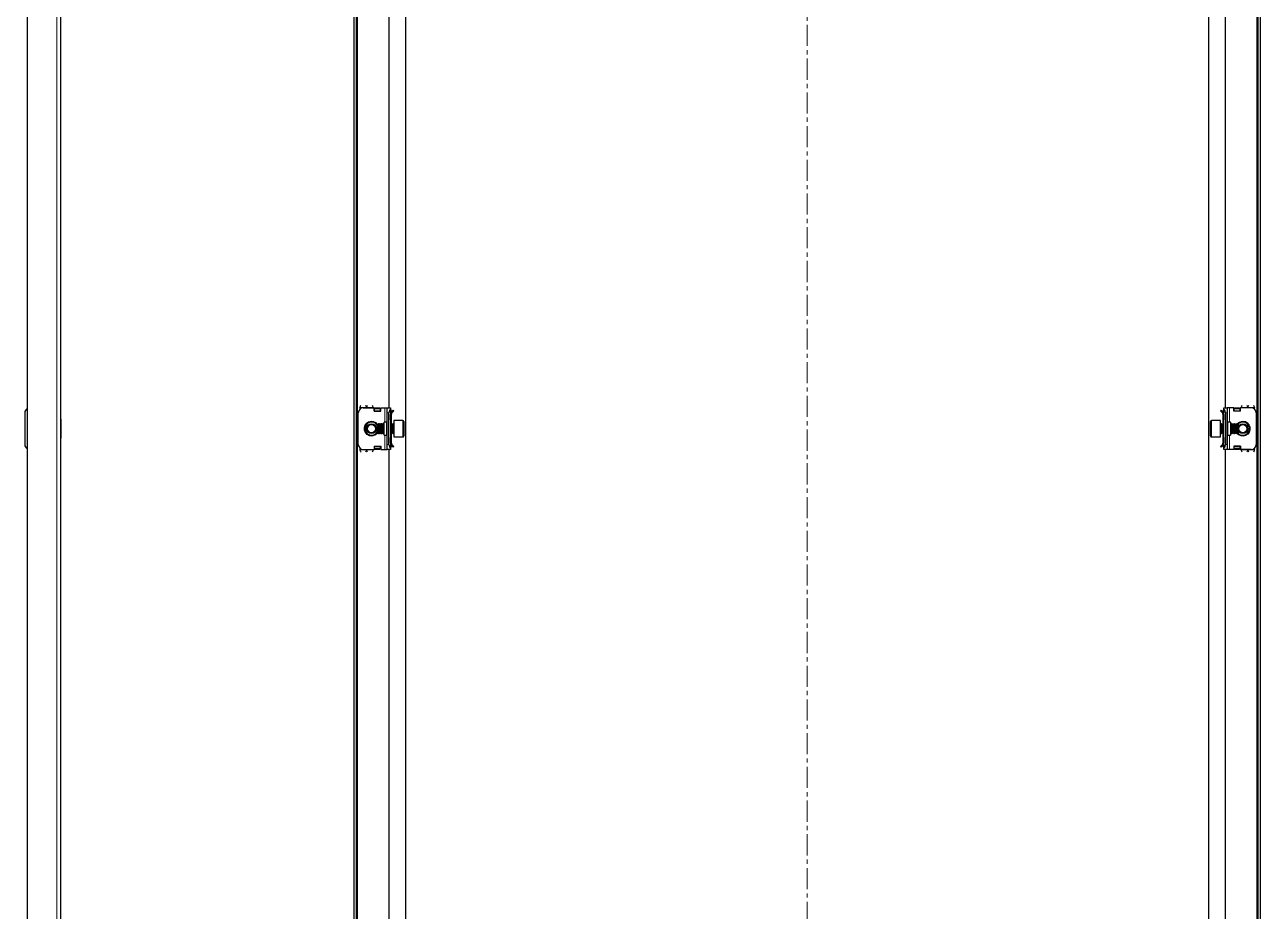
# Model space of a CAD drawing. Header units: millimetres. Extents: x -43 to 1513, y -869 to 1304.
# Drawn here: x 768 to 1513, y 236 to 770 of the extents above; entities that cross this region are included whole.
import ezdxf

# ---------------------------------------------------------------- set-up
doc = ezdxf.new("R2010")
doc.units = ezdxf.units.MM
doc.linetypes.add('CENTERX2', pattern=[20.32, 12.7, -2.54, 2.54, -2.54])
doc.layers.add('FORMAT', color=7, linetype='Continuous')

msp = doc.modelspace()

# ---------------------------------------------------------------- linework, layer by layer
at = {"color": 7, "linetype": 'Continuous', "lineweight": 25}
for p, q in [((769.88, 1194.36), (769.88, -766.64)), ((789.88, 1192.26), (789.88, -764.54)), ((966.86, -766.64), (966.86, 1194.36)), ((968.36, -766.64), (968.36, 1194.36)), ((1511.36, 1194.36), (1511.36, -766.64)), ((1512.86, 1194.36), (1512.86, -766.64)), ((997.86, 1163.36), (997.86, -735.64)), ((1481.86, -735.64), (1481.86, 1163.36)), ((987.86, 1113.86), (987.86, 538.86)), ((1491.86, 538.86), (1491.86, 1113.86)), ((970.36, 539.11), (970.36, 538.09)), ((972.36, 538.86), (978.86, 538.86)), ((978.36, 539.11), (978.36, 538.86)), ((978.86, 536.86), (978.86, 538.86)), ((979.06, 538.74), (978.86, 538.74)), ((978.86, 536.86), (982.86, 536.86)), ((979.06, 536.86), (979.06, 538.74)), ((979.11, 538.48), (979.61, 538.83)), ((979.61, 538.48), (979.11, 538.13)), ((979.11, 538.13), (979.11, 538.48)), ((979.11, 537.21), (979.11, 538.13)), ((979.11, 536.86), (979.11, 537.21)), ((979.61, 538.83), (979.61, 538.48)), ((979.61, 538.83), (982.11, 538.83)), ((979.61, 538.48), (982.11, 538.48)), ((982.11, 538.48), (982.11, 538.83)), ((982.11, 538.83), (982.61, 538.48)), ((982.61, 538.13), (982.11, 538.48)), ((982.61, 538.48), (982.61, 538.13)), ((982.61, 538.13), (982.61, 537.21)), ((982.61, 537.21), (982.61, 536.86)), ((982.86, 536.86), (982.86, 538.86)), ((982.86, 538.86), (985.36, 538.86)), ((985.36, 538.86), (986.86, 538.86)), ((986.86, 538.86), (988.86, 538.86)), ((986.86, 535.86), (986.86, 538.86)), ((988.86, 538.86), (988.86, 538.09)), ((988.86, 538.09), (988.86, 514.62)), ((988.86, 537.77), (989.06, 537.57)), ((989.36, 536.86), (989.36, 536.4)), ((989.44, 536.52), (990.42, 537.5)), ((989.79, 536.17), (989.44, 536.52)), ((989.79, 536.17), (990.77, 537.14)), ((990.42, 537.5), (990.77, 537.14)), ((1489.29, 537.5), (1488.94, 537.14)), ((1489.92, 536.17), (1488.94, 537.14)), ((1490.27, 536.52), (1489.29, 537.5)), ((1489.92, 536.17), (1490.27, 536.52)), ((1490.36, 536.86), (1490.36, 536.46)), ((1490.65, 537.57), (1490.86, 537.77)), ((1490.86, 538.86), (1492.86, 538.86)), ((1490.86, 538.09), (1490.86, 538.86)), ((1490.86, 514.62), (1490.86, 538.09)), ((1492.86, 538.86), (1492.86, 535.86)), ((1494.36, 538.86), (1492.86, 538.86)), ((1496.86, 538.86), (1494.36, 538.86)), ((1496.86, 536.86), (1496.86, 538.86)), ((1500.86, 536.86), (1496.86, 536.86)), ((1497.11, 538.48), (1497.61, 538.83)), ((1497.61, 538.48), (1497.11, 538.13)), ((1497.11, 538.13), (1497.11, 538.48)), ((1497.11, 537.21), (1497.11, 538.13)), ((1497.11, 536.86), (1497.11, 537.21)), ((1497.61, 538.83), (1497.61, 538.48)), ((1497.61, 538.83), (1500.11, 538.83)), ((1497.61, 538.48), (1500.11, 538.48)), ((1500.11, 538.48), (1500.11, 538.83)), ((1500.11, 538.83), (1500.61, 538.48)), ((1500.61, 538.13), (1500.11, 538.48)), ((1500.61, 538.48), (1500.61, 538.13)), ((1500.61, 538.13), (1500.61, 537.21)), ((1500.61, 537.21), (1500.61, 536.86)), ((1500.66, 538.74), (1500.66, 536.86)), ((1500.86, 538.74), (1500.66, 538.74)), ((1500.86, 536.86), (1500.86, 538.86)), ((1507.36, 538.86), (1500.86, 538.86)), ((1501.36, 538.86), (1501.36, 539.11)), ((1509.36, 538.09), (1509.36, 539.11)), ((768.38, 535.86), (768.38, 516.86)), ((790.13, 532.14), (789.88, 532.14)), ((790.13, 532.14), (790.13, 531.43)), ((790.13, 531.43), (790.13, 520.57)), ((969.36, 516.86), (969.36, 535.86)), ((981.41, 529.36), (980.86, 528.8)), ((980.86, 528.8), (980.86, 525.04)), ((981.47, 529.36), (981.41, 529.36)), ((981.41, 529.36), (981.41, 524.74)), ((981.86, 528.8), (981.47, 529.36)), ((981.47, 529.36), (981.47, 528.89)), ((981.47, 528.89), (981.47, 523.36)), ((982.24, 529.36), (981.86, 528.8)), ((981.86, 528.8), (981.86, 528.42)), ((982.47, 529.36), (982.24, 529.36)), ((982.24, 529.36), (982.24, 528.89)), ((982.24, 528.89), (982.24, 523.36)), ((982.86, 528.8), (982.47, 529.36)), ((982.47, 529.36), (982.47, 528.89)), ((982.47, 528.89), (982.47, 523.36)), ((983.24, 529.36), (982.86, 528.8)), ((982.86, 528.8), (982.86, 528.42)), ((983.47, 529.36), (983.24, 529.36)), ((983.24, 529.36), (983.24, 528.89)), ((983.24, 528.89), (983.24, 523.36)), ((983.86, 528.8), (983.47, 529.36)), ((983.47, 529.36), (983.47, 528.89)), ((983.47, 528.89), (983.47, 523.36)), ((984.24, 529.36), (983.86, 528.8)), ((983.86, 528.8), (983.86, 528.42)), ((984.47, 529.36), (984.24, 529.36)), ((984.24, 529.36), (984.24, 528.89)), ((984.24, 528.89), (984.24, 523.36)), ((984.86, 528.8), (984.47, 529.36)), ((984.47, 529.36), (984.47, 528.89)), ((984.47, 528.89), (984.47, 523.36)), ((986.36, 530.36), (984.86, 530.36)), ((984.86, 522.36), (984.86, 530.36)), ((986.86, 516.86), (986.86, 535.86)), ((987.86, 516.86), (987.86, 535.86)), ((989.36, 535.11), (988.86, 535.11)), ((988.86, 531.61), (988.86, 535.11)), ((989.36, 531.61), (988.86, 531.61)), ((989.24, 529.36), (988.86, 528.8)), ((989.47, 529.36), (989.24, 529.36)), ((989.24, 529.36), (989.24, 528.89)), ((989.24, 528.89), (989.24, 523.36)), ((989.36, 531.61), (989.36, 535.11)), ((989.36, 529.36), (989.36, 531.61)), ((989.86, 528.8), (989.47, 529.36)), ((989.47, 529.36), (989.47, 528.89)), ((989.47, 528.89), (989.47, 523.36)), ((990.24, 529.36), (989.86, 528.8)), ((989.86, 528.8), (989.86, 528.42)), ((990.61, 529.36), (990.24, 529.36)), ((990.24, 529.36), (990.24, 528.89)), ((990.24, 528.89), (990.24, 523.36)), ((996.26, 531.36), (990.86, 531.36)), ((990.86, 531.36), (990.86, 523.66)), ((996.86, 530.76), (996.86, 523.99)), ((1482.86, 521.96), (1482.86, 530.76)), ((1488.86, 531.36), (1483.46, 531.36)), ((1488.86, 521.36), (1488.86, 531.36)), ((1489.47, 529.36), (1489.11, 529.36)), ((1489.86, 528.8), (1489.47, 529.36)), ((1489.47, 528.89), (1489.47, 529.36)), ((1489.47, 523.36), (1489.47, 528.89)), ((1490.24, 529.36), (1489.86, 528.8)), ((1489.86, 528.42), (1489.86, 528.8)), ((1490.47, 529.36), (1490.24, 529.36)), ((1490.24, 528.89), (1490.24, 529.36)), ((1490.24, 523.36), (1490.24, 528.89)), ((1490.36, 535.11), (1490.86, 535.11)), ((1490.36, 535.11), (1490.36, 531.61)), ((1490.86, 531.61), (1490.36, 531.61)), ((1490.36, 531.61), (1490.36, 529.36)), ((1490.86, 528.8), (1490.47, 529.36)), ((1490.47, 528.89), (1490.47, 529.36)), ((1490.47, 523.36), (1490.47, 528.89)), ((1490.86, 535.11), (1490.86, 531.61)), ((1491.86, 535.86), (1491.86, 516.86)), ((1492.86, 535.86), (1492.86, 516.86)), ((1494.86, 530.36), (1493.36, 530.36)), ((1494.86, 530.36), (1494.86, 522.36)), ((1495.24, 529.36), (1494.86, 528.8)), ((1495.47, 529.36), (1495.24, 529.36)), ((1495.24, 528.89), (1495.24, 529.36)), ((1495.24, 523.36), (1495.24, 528.89)), ((1495.86, 528.8), (1495.47, 529.36)), ((1495.47, 528.89), (1495.47, 529.36)), ((1495.47, 523.36), (1495.47, 528.89)), ((1496.24, 529.36), (1495.86, 528.8)), ((1495.86, 528.42), (1495.86, 528.8)), ((1496.47, 529.36), (1496.24, 529.36)), ((1496.24, 528.89), (1496.24, 529.36)), ((1496.24, 523.36), (1496.24, 528.89)), ((1496.86, 528.8), (1496.47, 529.36)), ((1496.47, 528.89), (1496.47, 529.36)), ((1496.47, 523.36), (1496.47, 528.89)), ((1497.24, 529.36), (1496.86, 528.8)), ((1496.86, 528.42), (1496.86, 528.8)), ((1497.47, 529.36), (1497.24, 529.36)), ((1497.24, 528.89), (1497.24, 529.36)), ((1497.24, 523.36), (1497.24, 528.89)), ((1497.86, 528.8), (1497.47, 529.36)), ((1497.47, 528.89), (1497.47, 529.36)), ((1497.47, 523.36), (1497.47, 528.89)), ((1498.24, 529.36), (1497.86, 528.8)), ((1497.86, 528.42), (1497.86, 528.8)), ((1498.3, 529.36), (1498.24, 529.36)), ((1498.24, 528.89), (1498.24, 529.36)), ((1498.24, 523.36), (1498.24, 528.89)), ((1498.86, 528.8), (1498.3, 529.36)), ((1498.3, 523.36), (1498.3, 529.36)), ((1498.86, 523.91), (1498.86, 528.8)), ((1510.36, 535.86), (1510.36, 516.86)), ((980.86, 525.04), (980.86, 523.91)), ((980.86, 523.91), (981.41, 523.36)), ((981.41, 524.74), (981.41, 523.36)), ((981.41, 523.36), (981.47, 523.36)), ((981.47, 523.36), (981.86, 523.91)), ((981.86, 528.42), (981.86, 523.91)), ((981.86, 523.91), (982.24, 523.36)), ((982.24, 523.36), (982.47, 523.36)), ((982.47, 523.36), (982.86, 523.91)), ((982.86, 528.42), (982.86, 523.91)), ((982.86, 523.91), (983.24, 523.36)), ((983.24, 523.36), (983.47, 523.36)), ((983.47, 523.36), (983.86, 523.91)), ((983.86, 528.42), (983.86, 523.91)), ((983.86, 523.91), (984.24, 523.36)), ((984.24, 523.36), (984.47, 523.36)), ((984.47, 523.36), (984.86, 523.91)), ((984.86, 522.36), (986.36, 522.36)), ((988.86, 523.91), (989.24, 523.36)), ((989.24, 523.36), (989.47, 523.36)), ((989.36, 521.11), (989.36, 523.36)), ((989.47, 523.36), (989.86, 523.91)), ((989.86, 528.42), (989.86, 523.91)), ((989.86, 523.91), (990.24, 523.36)), ((990.24, 523.36), (990.61, 523.36)), ((990.86, 523.66), (990.86, 521.36)), ((990.86, 521.36), (996.26, 521.36)), ((996.86, 523.99), (996.86, 521.96)), ((1483.46, 521.36), (1488.86, 521.36)), ((1489.11, 523.36), (1489.47, 523.36)), ((1489.47, 523.36), (1489.86, 523.91)), ((1489.86, 523.91), (1489.86, 528.42)), ((1489.86, 523.91), (1490.24, 523.36)), ((1490.24, 523.36), (1490.47, 523.36)), ((1490.36, 523.36), (1490.36, 521.11)), ((1490.47, 523.36), (1490.86, 523.91)), ((1493.36, 522.36), (1494.86, 522.36)), ((1494.86, 523.91), (1495.24, 523.36)), ((1495.24, 523.36), (1495.47, 523.36)), ((1495.47, 523.36), (1495.86, 523.91)), ((1495.86, 523.91), (1495.86, 528.42)), ((1495.86, 523.91), (1496.24, 523.36)), ((1496.24, 523.36), (1496.47, 523.36)), ((1496.47, 523.36), (1496.86, 523.91)), ((1496.86, 523.91), (1496.86, 528.42)), ((1496.86, 523.91), (1497.24, 523.36)), ((1497.24, 523.36), (1497.47, 523.36)), ((1497.47, 523.36), (1497.86, 523.91)), ((1497.86, 523.91), (1497.86, 528.42)), ((1497.86, 523.91), (1498.24, 523.36)), ((1498.24, 523.36), (1498.3, 523.36)), ((1498.3, 523.36), (1498.86, 523.91)), ((789.88, 520.57), (790.13, 520.57)), ((970.36, 514.62), (970.36, 513.61)), ((972.36, 513.86), (978.86, 513.86)), ((978.36, 513.86), (978.36, 513.61)), ((978.86, 515.86), (978.86, 513.86)), ((978.86, 515.86), (982.86, 515.86)), ((978.86, 513.98), (979.06, 513.98)), ((979.06, 513.98), (979.06, 515.86)), ((979.11, 515.5), (979.11, 515.86)), ((979.11, 514.59), (979.11, 515.5)), ((979.11, 514.59), (979.61, 514.24)), ((979.11, 514.24), (979.11, 514.59)), ((979.61, 513.88), (979.11, 514.24)), ((982.11, 514.24), (979.61, 514.24)), ((979.61, 514.24), (979.61, 513.88)), ((982.11, 513.88), (979.61, 513.88)), ((982.11, 514.24), (982.61, 514.59)), ((982.11, 513.88), (982.11, 514.24)), ((982.61, 514.24), (982.11, 513.88)), ((982.61, 515.86), (982.61, 515.5)), ((982.61, 515.5), (982.61, 514.59)), ((982.61, 514.59), (982.61, 514.24)), ((982.86, 515.86), (982.86, 513.86)), ((982.86, 513.86), (985.36, 513.86)), ((985.36, 513.86), (986.86, 513.86)), ((986.86, 513.86), (986.86, 516.86)), ((988.86, 513.86), (986.86, 513.86)), ((987.86, 513.86), (987.86, -86.14)), ((988.86, 521.11), (989.36, 521.11)), ((988.86, 517.61), (988.86, 521.11)), ((989.36, 517.61), (988.86, 517.61)), ((989.06, 515.15), (988.86, 514.94)), ((988.86, 514.62), (988.86, 513.86)), ((989.36, 517.61), (989.36, 521.11)), ((989.36, 515.86), (989.36, 516.25)), ((989.79, 516.55), (989.44, 516.19)), ((989.44, 516.19), (990.42, 515.22)), ((989.79, 516.55), (990.77, 515.57)), ((990.42, 515.22), (990.77, 515.57)), ((1489.92, 516.55), (1488.94, 515.57)), ((1489.29, 515.22), (1488.94, 515.57)), ((1490.27, 516.19), (1489.29, 515.22)), ((1489.92, 516.55), (1490.27, 516.19)), ((1490.36, 521.11), (1490.86, 521.11)), ((1490.36, 521.11), (1490.36, 517.61)), ((1490.36, 517.61), (1490.86, 517.61)), ((1490.36, 515.86), (1490.36, 516.32)), ((1490.86, 514.94), (1490.65, 515.15)), ((1490.86, 521.11), (1490.86, 517.61)), ((1490.86, 513.86), (1490.86, 514.62)), ((1492.86, 513.86), (1490.86, 513.86)), ((1491.86, -86.14), (1491.86, 513.86)), ((1492.86, 516.86), (1492.86, 513.86)), ((1494.36, 513.86), (1492.86, 513.86)), ((1496.86, 513.86), (1494.36, 513.86)), ((1500.86, 515.86), (1496.86, 515.86)), ((1496.86, 515.86), (1496.86, 513.86)), ((1497.11, 515.5), (1497.11, 515.86)), ((1497.11, 514.59), (1497.11, 515.5)), ((1497.11, 514.59), (1497.61, 514.24)), ((1497.11, 514.24), (1497.11, 514.59)), ((1497.61, 513.88), (1497.11, 514.24)), ((1500.11, 514.24), (1497.61, 514.24)), ((1497.61, 514.24), (1497.61, 513.88)), ((1500.11, 513.88), (1497.61, 513.88)), ((1500.11, 514.24), (1500.61, 514.59)), ((1500.11, 513.88), (1500.11, 514.24)), ((1500.61, 514.24), (1500.11, 513.88)), ((1500.61, 515.86), (1500.61, 515.5)), ((1500.61, 515.5), (1500.61, 514.59)), ((1500.61, 514.59), (1500.61, 514.24)), ((1500.66, 515.86), (1500.66, 513.98)), ((1500.66, 513.98), (1500.86, 513.98)), ((1500.86, 515.86), (1500.86, 513.86)), ((1507.36, 513.86), (1500.86, 513.86)), ((1501.36, 513.61), (1501.36, 513.86)), ((1509.36, 513.61), (1509.36, 514.62))]:
    msp.add_line(p, q, dxfattribs=at)
at = {"color": 8, "linetype": 'Continuous', "lineweight": 18}
for p, q in [((787.78, 1194.36), (787.78, -766.64)), ((968.96, -764.54), (968.96, 1192.26)), ((1510.76, 1192.26), (1510.76, -764.54)), ((970.36, 539.11), (974.36, 539.11)), ((974.36, 539.11), (978.36, 539.11)), ((982.61, 537.21), (979.11, 537.21)), ((985.36, 530.36), (985.36, 538.86)), ((988.86, 537.36), (989.06, 537.57)), ((988.86, 536.86), (989.36, 536.86)), ((1490.86, 536.86), (1490.36, 536.86)), ((1490.86, 537.36), (1490.65, 537.57)), ((1494.36, 538.86), (1494.36, 530.36)), ((1500.61, 537.21), (1497.11, 537.21)), ((1501.36, 539.11), (1505.36, 539.11)), ((1509.36, 539.11), (1505.36, 539.11)), ((986.36, 522.36), (986.36, 530.36)), ((987.86, 535.86), (986.86, 535.86)), ((990.61, 523.36), (990.61, 529.36)), ((996.26, 523.66), (996.26, 531.36)), ((1483.46, 531.36), (1483.46, 521.36)), ((1489.11, 529.36), (1489.11, 524.74)), ((1492.86, 535.86), (1491.86, 535.86)), ((1493.36, 530.36), (1493.36, 522.36)), ((985.36, 513.86), (985.36, 522.36)), ((996.26, 521.36), (996.26, 523.66)), ((1489.11, 524.74), (1489.11, 523.36)), ((1494.36, 522.36), (1494.36, 513.86)), ((979.11, 515.5), (982.61, 515.5)), ((986.86, 516.86), (987.86, 516.86)), ((988.86, 515.86), (989.36, 515.86)), ((988.86, 515.36), (989.06, 515.15)), ((1490.86, 515.86), (1490.36, 515.86)), ((1490.86, 515.36), (1490.65, 515.15)), ((1491.86, 516.86), (1492.86, 516.86)), ((1497.11, 515.5), (1500.61, 515.5)), ((970.36, 513.61), (974.36, 513.61)), ((978.36, 513.61), (974.36, 513.61)), ((1505.36, 513.61), (1501.36, 513.61)), ((1509.36, 513.61), (1505.36, 513.61))]:
    msp.add_line(p, q, dxfattribs=at)
at = {"color": 7, "linetype": 'Continuous', "lineweight": 25}
for centre, radius in [((977.36, 526.36), 3), ((977.36, 526.36), 2.76), ((977.36, 526.36), 2.45), ((1502.36, 526.36), 3), ((1502.36, 526.36), 2.76), ((1502.36, 526.36), 2.45)]:
    msp.add_circle(centre, radius, dxfattribs=at)
for centre, radius, start, end in [((771.38, 535.86), 3, 120, 180), ((972.36, 535.86), 3, 90, 180), ((990.86, 535.86), 3, 131.81031, 180), ((988.36, 536.86), 1, 360, 45), ((1491.36, 536.86), 1, 135, 180), ((1488.86, 535.86), 3, 360, 48.18969), ((1507.36, 535.86), 3, 360, 90), ((977.36, 526.36), 4, 90, 331.04498), ((977.36, 526.36), 4, 28.95502, 90), ((986.36, 530.86), 0.5, 270, 0), ((990.61, 529.61), 0.25, 270, 0), ((996.26, 530.76), 0.6, 0, 90), ((1483.46, 530.76), 0.6, 90, 180), ((1489.11, 529.61), 0.25, 180, 270), ((1493.36, 530.86), 0.5, 180, 270), ((1502.36, 526.36), 4, 270, 151.04498), ((986.36, 521.86), 0.5, 360, 90), ((990.61, 523.11), 0.25, 360, 90), ((996.26, 521.96), 0.6, 270, 360), ((1483.46, 521.96), 0.6, 180, 270), ((1489.11, 523.11), 0.25, 90, 180), ((1493.36, 521.86), 0.5, 90, 180), ((1502.36, 526.36), 4, 208.95502, 270), ((771.38, 516.86), 3, 180, 240), ((972.36, 516.86), 3, 180, 270), ((990.86, 516.86), 3, 180, 228.18969), ((988.36, 515.86), 1, 315, 0), ((1491.36, 515.86), 1, 180, 225), ((1488.86, 516.86), 3, 311.81031, 360), ((1507.36, 516.86), 3, 270, 360)]:
    msp.add_arc(centre, radius, start, end, dxfattribs=at)
at = {"color": 8, "linetype": 'Continuous', "lineweight": 18}
for centre, start, end in [((977.36, 526.36), 35.46217, 270), ((1502.36, 526.36), 215.46217, 90), ((1502.36, 526.36), 90, 144.53783), ((977.36, 526.36), 270, 324.53783)]:
    msp.add_arc(centre, 4.5, start, end, dxfattribs=at)
at = {"color": 7, "linetype": 'Continuous', "lineweight": 25}
for points, knots in [([(970.36, 539.11), (970.45, 539.35), (970.64, 539.84), (970.83, 540.23), (970.93, 540.43)], [0, 0, 0, 0, 0.5020654, 1, 1, 1, 1]), ([(973.78, 540.42), (973.86, 540.26), (974.04, 539.92), (974.23, 539.43), (974.34, 539.15), (974.36, 539.11)], [0, 0, 0, 0, 0.415483, 0.917152, 1, 1, 1, 1]), ([(974.36, 539.11), (974.45, 539.35), (974.64, 539.84), (974.83, 540.23), (974.93, 540.43)], [0, 0, 0, 0, 0.502065, 1, 1, 1, 1]), ([(977.78, 540.42), (977.86, 540.26), (978.04, 539.92), (978.23, 539.43), (978.34, 539.15), (978.36, 539.11)], [0, 0, 0, 0, 0.415483, 0.917152, 1, 1, 1, 1]), ([(989.44, 536.52), (989.29, 536.33), (988.98, 535.96), (988.86, 535.43), (988.86, 535.15), (988.86, 535.11)], [0, 0, 0, 0, 0.461863, 0.923726, 1, 1, 1, 1]), ([(989.79, 536.17), (989.67, 536.02), (989.49, 535.79), (989.37, 535.41), (989.36, 535.21), (989.36, 535.11)], [0, 0, 0, 0, 0.485042, 0.738404, 1, 1, 1, 1]), ([(1490.36, 535.11), (1490.33, 535.3), (1490.3, 535.59), (1490.12, 535.94), (1489.98, 536.09), (1489.92, 536.17)], [0, 0, 0, 0, 0.485042, 0.738404, 1, 1, 1, 1]), ([(1490.86, 535.11), (1490.83, 535.35), (1490.78, 535.83), (1490.49, 536.29), (1490.3, 536.49), (1490.27, 536.52)], [0, 0, 0, 0, 0.461863, 0.923726, 1, 1, 1, 1]), ([(1501.36, 539.11), (1501.45, 539.35), (1501.64, 539.84), (1501.83, 540.23), (1501.93, 540.43)], [0, 0, 0, 0, 0.502065, 1, 1, 1, 1]), ([(1504.78, 540.42), (1504.86, 540.26), (1505.04, 539.92), (1505.23, 539.43), (1505.34, 539.15), (1505.36, 539.11)], [0, 0, 0, 0, 0.415483, 0.917152, 1, 1, 1, 1]), ([(1505.36, 539.11), (1505.45, 539.35), (1505.64, 539.84), (1505.83, 540.23), (1505.93, 540.43)], [0, 0, 0, 0, 0.502065, 1, 1, 1, 1]), ([(1508.78, 540.42), (1508.86, 540.26), (1509.04, 539.92), (1509.23, 539.43), (1509.34, 539.15), (1509.36, 539.11)], [0, 0, 0, 0, 0.415483, 0.917152, 1, 1, 1, 1]), ([(988.86, 517.61), (988.88, 517.37), (988.93, 516.88), (989.22, 516.42), (989.41, 516.22), (989.44, 516.19)], [0, 0, 0, 0, 0.461863, 0.923726, 1, 1, 1, 1]), ([(989.36, 517.61), (989.38, 517.42), (989.41, 517.13), (989.59, 516.78), (989.73, 516.62), (989.79, 516.55)], [0, 0, 0, 0, 0.485042, 0.738404, 1, 1, 1, 1]), ([(1489.92, 516.55), (1490.04, 516.7), (1490.22, 516.92), (1490.34, 517.3), (1490.35, 517.51), (1490.36, 517.61)], [0, 0, 0, 0, 0.485042, 0.738404, 1, 1, 1, 1]), ([(1490.27, 516.19), (1490.42, 516.38), (1490.73, 516.76), (1490.85, 517.29), (1490.85, 517.57), (1490.86, 517.61)], [0, 0, 0, 0, 0.461863, 0.923726, 1, 1, 1, 1]), ([(970.93, 512.3), (970.85, 512.45), (970.67, 512.8), (970.48, 513.29), (970.37, 513.57), (970.36, 513.61)], [0, 0, 0, 0, 0.415483, 0.917152, 1, 1, 1, 1]), ([(974.36, 513.61), (974.26, 513.36), (974.07, 512.88), (973.88, 512.48), (973.78, 512.29)], [0, 0, 0, 0, 0.502065, 1, 1, 1, 1]), ([(974.93, 512.3), (974.85, 512.45), (974.67, 512.8), (974.48, 513.29), (974.37, 513.57), (974.36, 513.61)], [0, 0, 0, 0, 0.415483, 0.917152, 1, 1, 1, 1]), ([(978.36, 513.61), (978.26, 513.36), (978.07, 512.88), (977.88, 512.48), (977.78, 512.29)], [0, 0, 0, 0, 0.502065, 1, 1, 1, 1]), ([(1501.93, 512.3), (1501.85, 512.45), (1501.67, 512.8), (1501.48, 513.29), (1501.37, 513.57), (1501.36, 513.61)], [0, 0, 0, 0, 0.4154826, 0.9171518, 1, 1, 1, 1]), ([(1505.36, 513.61), (1505.26, 513.36), (1505.07, 512.88), (1504.88, 512.48), (1504.78, 512.29)], [0, 0, 0, 0, 0.502065, 1, 1, 1, 1]), ([(1505.93, 512.3), (1505.85, 512.45), (1505.67, 512.8), (1505.48, 513.29), (1505.37, 513.57), (1505.36, 513.61)], [0, 0, 0, 0, 0.4154826, 0.9171518, 1, 1, 1, 1]), ([(1509.36, 513.61), (1509.26, 513.36), (1509.07, 512.88), (1508.88, 512.48), (1508.78, 512.29)], [0, 0, 0, 0, 0.502065, 1, 1, 1, 1])]:
    msp.add_open_spline(points, degree=3, knots=knots, dxfattribs=at)
at = {"layer": 'FORMAT', "linetype": 'CENTERX2', "lineweight": 18}
msp.add_line((1239.86, 1196.36), (1239.86, -768.64), dxfattribs=at)

doc.saveas('drawing.dxf')
